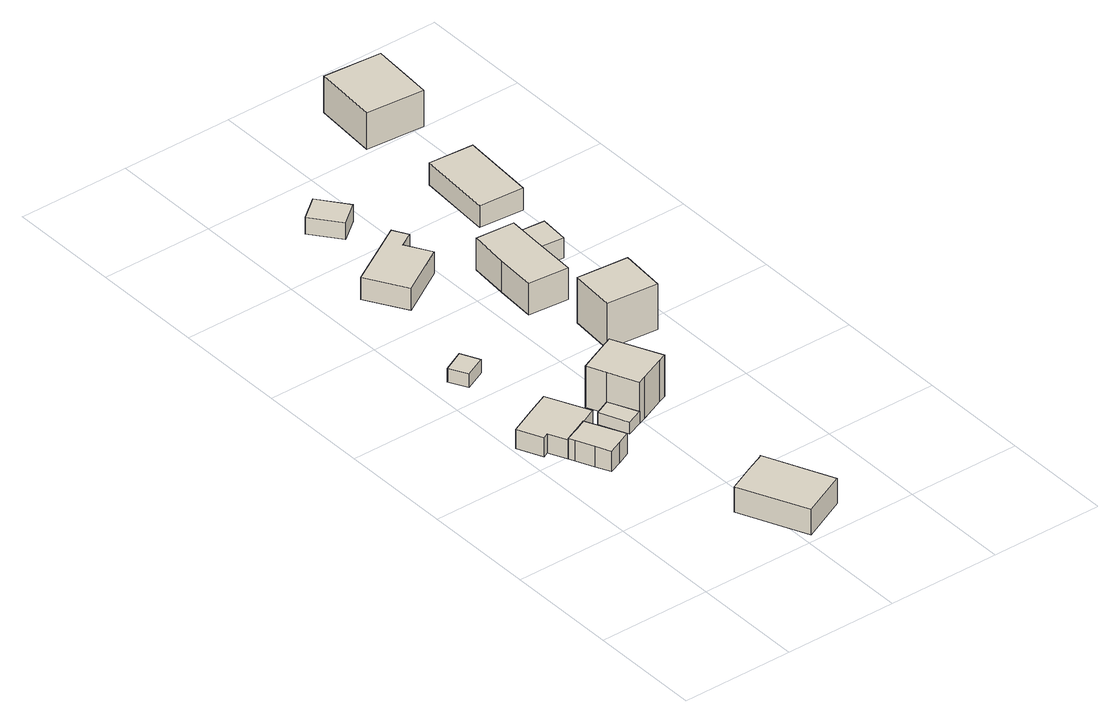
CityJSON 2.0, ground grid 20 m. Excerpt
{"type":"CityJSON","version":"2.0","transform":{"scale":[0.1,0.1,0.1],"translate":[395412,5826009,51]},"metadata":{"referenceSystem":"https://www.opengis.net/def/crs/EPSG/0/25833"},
"CityObjects":{
"building1":{"type":"Building","attributes":{"Gemeindeschluessel":"11000003","function":"31001_1010"},"address":[{"country":"Germany","locality":"Berlin","thoroughfareNumber":"3","thoroughfareName":"Schreckhornweg"}],"children":["building1-1","building1-2"]},
"building1-1":{"type":"BuildingPart","attributes":{"BezugspunktDach":"2200","measuredHeight":4.38,"storeysAboveGround":1},"parents":["building1"],"geometry":[{"type":"MultiSurface","lod":"1","boundaries":[[[0,1,2,3,4,5,6,7,8]],[[9,10,11,12,13,14,15,16,17]],[[9,17,8,7]],[[10,9,7,6]],[[11,10,6,5]],[[12,11,5,4]],[[15,14,2,1]],[[16,15,1,0]],[[17,16,0,8]],[[13,12,4,3]],[[14,18,19,2]],[[20,13,3,19,21,18]]]}]},
"building1-2":{"type":"BuildingPart","attributes":{"BezugspunktDach":"2200","measuredHeight":4.14,"storeysAboveGround":1},"parents":["building1"],"geometry":[{"type":"MultiSurface","lod":"1","boundaries":[[[22,23,24,25,26,27,28,29]],[[18,12,30,31,32,33,34,14]],[[19,2,29,28]],[[12,4,3,19,18,28,27]],[[30,12,27,26]],[[31,30,26,25]],[[32,31,25,24]],[[33,32,24,23]],[[34,33,23,22]],[[14,34,22,29]],[[18,14,2,19]],[[13,3,4,12,35]],[[13,36,18,19,3]]]}]},
"building2":{"type":"Building","attributes":{"Gemeindeschluessel":"11000003","BezugspunktDach":"2200","function":"31001_1010","measuredHeight":5.52,"storeysAboveGround":1},"address":[{"country":"Germany","locality":"Berlin","thoroughfareNumber":"4A","thoroughfareName":"Schreckhornweg"}],"geometry":[{"type":"Solid","lod":"1","boundaries":[[[[37,38,39,40,41,42]],[[43,44,45,46,47,48]],[[43,48,42,41]],[[44,43,41,40]],[[45,44,40,39]],[[46,45,39,38]],[[47,46,38,37]],[[48,47,37,42]]]]}]},
"building3":{"type":"Building","attributes":{"Gemeindeschluessel":"11000003","BezugspunktDach":"2200","function":"31001_2723","measuredHeight":2.52,"storeysAboveGround":1},"address":[{"country":"Germany","locality":"Berlin","thoroughfareNumber":"9 (2)","thoroughfareName":"Schreckhornweg"}],"geometry":[{"type":"Solid","lod":"1","boundaries":[[[[49,50,51,52]],[[53,54,55,56]],[[53,56,52,51]],[[54,53,51,50]],[[55,54,50,49]],[[56,55,49,52]]]]}]},
"building4":{"type":"Building","attributes":{"Gemeindeschluessel":"11000003","BezugspunktDach":"2200","function":"31001_2463","measuredHeight":2.26,"storeysAboveGround":1},"address":[{"country":"Germany","locality":"Berlin","thoroughfareNumber":"5 (1)","thoroughfareName":"Schreckhornweg"}],"geometry":[{"type":"Solid","lod":"1","boundaries":[[[[57,58,59,60]],[[61,62,63,64]],[[61,64,60,59]],[[62,61,59,58]],[[63,62,58,57]],[[64,63,57,60]]]]}]},
"building5":{"type":"Building","attributes":{"Gemeindeschluessel":"11000003","BezugspunktDach":"2200","function":"31001_1010","measuredHeight":8.82,"storeysAboveGround":1},"address":[{"country":"Germany","locality":"Berlin","thoroughfareNumber":"5","thoroughfareName":"Schreckhornweg"}],"geometry":[{"type":"Solid","lod":"1","boundaries":[[[[65,66,67,68,69,70,71,72,73]],[[74,75,76,77,78,79,62,61,80]],[[74,80,73,72]],[[75,74,72,71]],[[76,75,71,70]],[[77,76,70,69]],[[78,77,69,68]],[[79,78,68,67]],[[62,79,67,66]],[[61,62,66,65]],[[80,61,65,73]]]]}]},
"building6":{"type":"Building","attributes":{"Gemeindeschluessel":"11000003","BezugspunktDach":"2200","function":"31001_1010","measuredHeight":5.75,"storeysAboveGround":1},"address":[{"country":"Germany","locality":"Berlin","thoroughfareNumber":"11A","thoroughfareName":"Schreckhornweg"}],"geometry":[{"type":"Solid","lod":"1","boundaries":[[[[81,82,83,84,85,86,87,88,89]],[[90,91,92,93,94,95,96,97,98]],[[90,98,89,88]],[[91,90,88,87]],[[92,91,87,86]],[[93,92,86,85]],[[94,93,85,84]],[[95,94,84,83]],[[96,95,83,82]],[[97,96,82,81]],[[98,97,81,89]]]]}]},
"building7":{"type":"Building","attributes":{"Gemeindeschluessel":"11000003","BezugspunktDach":"2200","function":"31001_1313","measuredHeight":3.09,"storeysAboveGround":1},"address":[{"country":"Germany","locality":"Berlin","thoroughfareNumber":"13","thoroughfareName":"Schreckhornweg"}],"geometry":[{"type":"Solid","lod":"1","boundaries":[[[[99,100,101,102]],[[103,104,105,106]],[[103,106,102,101]],[[104,103,101,100]],[[105,104,100,99]],[[106,105,99,102]]]]}]},
"building8":{"type":"Building","attributes":{"Gemeindeschluessel":"11000003","BezugspunktDach":"2200","function":"31001_1010","measuredHeight":8.44,"storeysAboveGround":1},"address":[{"country":"Germany","locality":"Berlin","thoroughfareNumber":"7","thoroughfareName":"Schreckhornweg"}],"geometry":[{"type":"Solid","lod":"1","boundaries":[[[[107,108,109,110]],[[111,112,113,114]],[[111,114,110,109]],[[112,111,109,108]],[[113,112,108,107]],[[114,113,107,110]]]]}]},
"building9":{"type":"Building","attributes":{"Gemeindeschluessel":"11000003","BezugspunktDach":"2200","function":"31001_1010","measuredHeight":8.58,"storeysAboveGround":2},"address":[{"country":"Germany","locality":"Berlin","thoroughfareNumber":"9","thoroughfareName":"Schreckhornweg"}],"geometry":[{"type":"Solid","lod":"1","boundaries":[[[[115,116,117,118,119,120,121]],[[122,123,124,125,126,127,128]],[[122,128,121,120]],[[123,122,120,119]],[[124,123,119,118]],[[125,124,118,117]],[[126,125,117,116]],[[127,126,116,115]],[[128,127,115,121]]]]}]},
"building10":{"type":"Building","attributes":{"Gemeindeschluessel":"11000003","BezugspunktDach":"2200","function":"31001_2463","measuredHeight":4.38,"storeysAboveGround":1},"address":[{"country":"Germany","locality":"Berlin","thoroughfareNumber":"9 (1)","thoroughfareName":"Schreckhornweg"}],"geometry":[{"type":"Solid","lod":"1","boundaries":[[[[129,130,131,132,133,134]],[[135,136,137,138,139,140]],[[135,140,134,133]],[[136,135,133,132]],[[137,136,132,131]],[[138,137,131,130]],[[139,138,130,129]],[[140,139,129,134]]]]}]},
"building11":{"type":"Building","attributes":{"Gemeindeschluessel":"11000003","BezugspunktDach":"2200","function":"31001_1010","measuredHeight":4.87,"storeysAboveGround":1},"address":[{"country":"Germany","locality":"Berlin","thoroughfareNumber":"11","thoroughfareName":"Schreckhornweg"}],"geometry":[{"type":"Solid","lod":"1","boundaries":[[[[141,142,143,144]],[[145,146,147,148]],[[145,148,144,143]],[[146,145,143,142]],[[147,146,142,141]],[[148,147,141,144]]]]}]},
"building12":{"type":"Building","attributes":{"Gemeindeschluessel":"11000003","function":"31001_1010"},"address":[{"country":"Germany","locality":"Berlin","thoroughfareNumber":"13A","thoroughfareName":"Schreckhornweg"}],"children":["building12-1","building12-2"]},
"building12-1":{"type":"BuildingPart","attributes":{"BezugspunktDach":"2200","measuredHeight":6.8,"storeysAboveGround":2},"parents":["building12"],"geometry":[{"type":"MultiSurface","lod":"1","boundaries":[[[149,150,151,152,153,154]],[[155,156,157,158,159,160]],[[155,160,154,153]],[[156,155,153,152]],[[157,156,152,151]],[[158,157,161,162,163,164,151,150]],[[159,158,150,149]],[[160,159,149,154]],[[164,163,162,161]]]}]},
"building12-2":{"type":"BuildingPart","attributes":{"BezugspunktDach":"2200","measuredHeight":3,"storeysAboveGround":2},"parents":["building12"],"geometry":[{"type":"Solid","lod":"1","boundaries":[[[[165,166,164,163]],[[161,167,168,162]],[[167,161,164,166]],[[168,167,166,165]],[[162,168,165,163]],[[161,162,163,164]]]]}]}
},
"vertices":[
[25,421,43],[35,426,43],[50,394,43],[89,412,43],[96,415,43],[127,430,43],[92,505,43],[54,488,43],[5,465,43],[54,488,8],[92,505,8],[127,430,8],[96,415,8],[89,412,8],[50,394,8],[35,426,8],[25,421,8],[5,465,8],[73,404,8],[73,404,43],[87,411,8],[73,404,21],
[55,383,46],[69,352,46],[81,327,46],[104,337,46],[128,348,46],[96,415,46],[73,404,46],[50,394,46],[128,348,8],[104,337,8],[81,327,8],[69,352,8],[55,383,8],[93,414,8],[81,408,8],
[212,9,57],[293,47,57],[240,166,57],[240,165,57],[205,150,57],[158,128,57],[205,150,10],[240,165,10],[240,166,10],[293,47,10],[212,9,10],[158,128,10],
[50,632,32],[87,650,32],[71,683,32],[33,664,32],[71,683,7],[87,650,7],[50,632,7],[33,664,7],
[161,383,32],[190,395,32],[167,446,32],[139,433,32],[167,446,10],[190,395,10],[161,383,10],[139,433,10],
[167,446,87],[190,395,87],[204,401,87],[249,420,87],[263,426,87],[224,511,87],[210,505,87],[165,485,87],[152,479,87],[165,485,10],[210,505,10],[224,511,10],[263,426,10],[249,420,10],[204,401,10],[152,479,10],
[107,843,47],[193,895,47],[177,922,47],[168,937,47],[167,938,47],[168,939,47],[192,953,47],[177,979,47],[65,913,47],[177,979,6],[192,953,6],[168,939,6],[167,938,6],[168,937,6],[177,922,6],[193,895,6],[107,843,6],[65,913,6],
[145,1048,36],[183,1078,36],[145,1128,36],[106,1098,36],[145,1128,5],[183,1078,5],[145,1048,5],[106,1098,5],
[363,567,95],[370,648,95],[279,656,95],[272,575,95],[279,656,10],[370,648,10],[363,567,10],[272,575,10],
[308,714,67],[312,785,67],[313,807,67],[316,856,67],[247,861,67],[241,791,67],[236,720,67],[241,791,8],[247,861,8],[316,856,8],[313,807,8],[312,785,8],[308,714,8],[236,720,8],
[370,802,45],[374,854,45],[316,859,45],[316,856,45],[315,833,45],[313,807,45],[315,833,7],[316,856,7],[316,859,7],[374,854,7],[370,802,7],[313,807,7],
[399,936,49],[409,1070,49],[329,1076,49],[319,942,49],[329,1076,8],[409,1070,8],[399,936,8],[319,942,8],
[419,1201,73],[423,1252,73],[425,1278,73],[428,1316,73],[324,1324,73],[315,1209,73],[324,1324,5],[428,1316,5],[425,1278,5],[423,1252,5],[419,1201,5],[315,1209,5],[425,1278,7],[423,1252,7],[423,1252,37],[425,1278,37],
[438,1251,37],[440,1277,37],[440,1277,7],[438,1251,7]
]}
